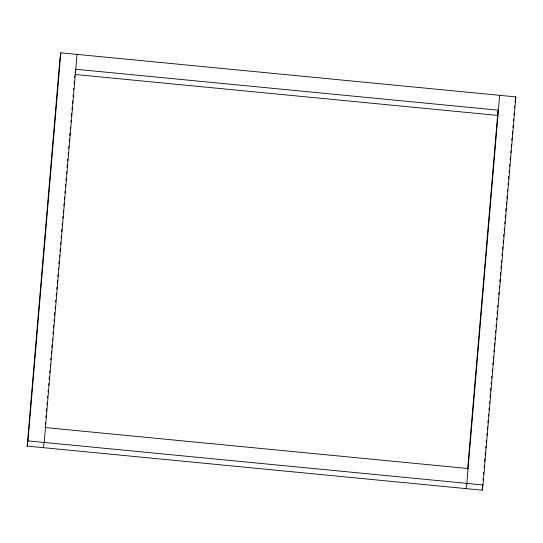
<?xml version="1.0" encoding="UTF-8"?>
<svg xmlns="http://www.w3.org/2000/svg" width="543" height="543" viewBox="0 0 543 543"><rect width="100%" height="100%" fill="white"/><g stroke="black" fill="none" stroke-linecap="round" stroke-linejoin="round"><path stroke-width="0.81" d="M27.15 446.095L59.981 58.04L60.83 52.82L515.85 96.905L483.019 484.96L482.17 490.18L27.15 446.095L27.992 440.882L60.83 52.82M45.334 424.042L45.476 422.352M45.904 417.295L46.046 415.605M46.406 411.39L46.617 408.859M46.976 404.637L47.119 402.954M47.546 397.89L47.689 396.207M48.049 391.985L48.191 390.302M48.619 385.238L48.761 383.548M49.121 379.333L49.332 376.801M49.691 372.579L49.834 370.896M50.261 365.833L50.404 364.149M50.757 359.928L50.899 358.244M51.334 353.181L51.476 351.491M51.829 347.276L52.047 344.744M52.399 340.529L52.542 338.839M52.97 333.775L53.112 332.092M53.472 327.87L53.689 325.338M54.042 321.123L54.185 319.433M54.544 315.218L54.755 312.687M55.114 308.472L55.257 306.781M55.685 301.718L55.827 300.035M56.187 295.813L56.397 293.281M56.757 289.066L56.9 287.376M57.253 283.161L57.47 280.629M57.829 276.414L57.972 274.724M58.4 269.661L58.542 267.977M58.895 263.755L59.112 261.224M59.465 257.009L59.608 255.319M59.968 251.104L60.185 248.572M60.538 244.357L60.68 242.667M61.108 237.603L61.25 235.92M61.61 231.698L61.821 229.166M62.18 224.951L62.323 223.261M62.75 218.205L62.893 216.514M63.253 212.299L63.395 210.609M63.823 205.546L63.965 203.863M64.318 199.641L64.536 197.116M64.895 192.894L65.038 191.211M65.465 186.147L65.608 184.457M65.961 180.242L66.103 178.552M66.531 173.488L66.674 171.805M67.033 167.583L67.251 165.058M67.603 160.837L67.746 159.153M68.174 154.09L68.316 152.4M68.676 148.185L68.818 146.495M69.246 141.438L69.389 139.748M69.748 135.526L69.959 133.001M70.318 128.779L70.461 127.096M70.889 122.032L71.031 120.342M71.391 116.127L71.601 113.596M71.961 109.381L72.104 107.69M72.457 103.475L72.674 100.944M73.027 96.722L73.169 95.039M73.604 89.975L73.746 88.285M74.099 84.07L74.316 81.538M74.669 77.323L74.812 75.633M77.018 54.388L44.18 442.45L43.338 447.663M467.625 469.206L497.68 114.05M497.768 112.937L497.965 110.677M499.662 95.337L466.831 483.392L465.982 488.612M482.17 490.18L482.673 484.275M483.026 480.053L483.168 478.369M483.528 474.148L483.67 472.464M484.098 467.401L484.241 465.711M484.6 461.496L484.811 458.964M485.17 454.749L485.381 452.217M485.741 447.995L485.883 446.312M486.243 442.09L486.385 440.407M486.813 435.343L486.956 433.653M487.309 429.438L487.526 426.907M487.879 422.692L488.096 420.16M488.456 415.938L488.598 414.255M488.951 410.033L489.094 408.35M489.521 403.286L489.664 401.603M490.024 397.381L490.241 394.849M490.594 390.634L490.811 388.102M491.164 383.881L491.306 382.197M491.666 377.976L491.809 376.292M492.236 371.229L492.379 369.545M492.806 364.482L492.949 362.792M493.309 358.577L493.451 356.887M493.879 351.83L494.021 350.14M494.374 345.925L494.592 343.393M494.951 339.171L495.094 337.488M495.521 332.425L495.664 330.735M496.017 326.519L496.159 324.829M496.587 319.773L496.73 318.083M497.089 313.868L497.307 311.336M497.659 307.114L497.802 305.431M498.23 300.367L498.372 298.677M498.732 294.462L498.874 292.772M499.302 287.715L499.445 286.025M499.804 281.81L500.015 279.278M500.375 275.057L500.585 272.525M500.945 268.31L501.087 266.62M501.447 262.405L501.589 260.715M502.017 255.658L502.16 253.968M502.513 249.753L502.73 247.221M503.083 242.999L503.3 240.468M503.66 236.253L503.802 234.562M504.155 230.347L504.298 228.657M504.725 223.601L504.868 221.911M505.228 217.695L505.438 215.164M505.798 210.942L506.015 208.417M506.368 204.195L506.51 202.512M506.87 198.29L507.013 196.607M507.44 191.543L507.583 189.853M508.01 184.79L508.153 183.106M508.513 178.885L508.723 176.36M509.083 172.138L509.225 170.454M509.578 166.233L509.721 164.549M510.149 159.486L510.298 157.796M510.725 152.739L510.868 151.049M511.221 146.834L511.438 144.302M511.791 140.08L511.934 138.397M512.293 134.175L512.511 131.644M512.864 127.429L513.006 125.738M513.434 120.682L513.576 118.992M513.936 114.777L514.078 113.087M514.506 108.023L514.649 106.34M75.151 72.979L75.755 69.253L498.406 110.195L497.564 115.415L74.914 74.466M515.008 102.118L515.368 99.885M515.606 98.392L515.85 96.905M45.436 427.585L468.086 468.534M27.992 440.882L483.019 484.96"/></g></svg>
